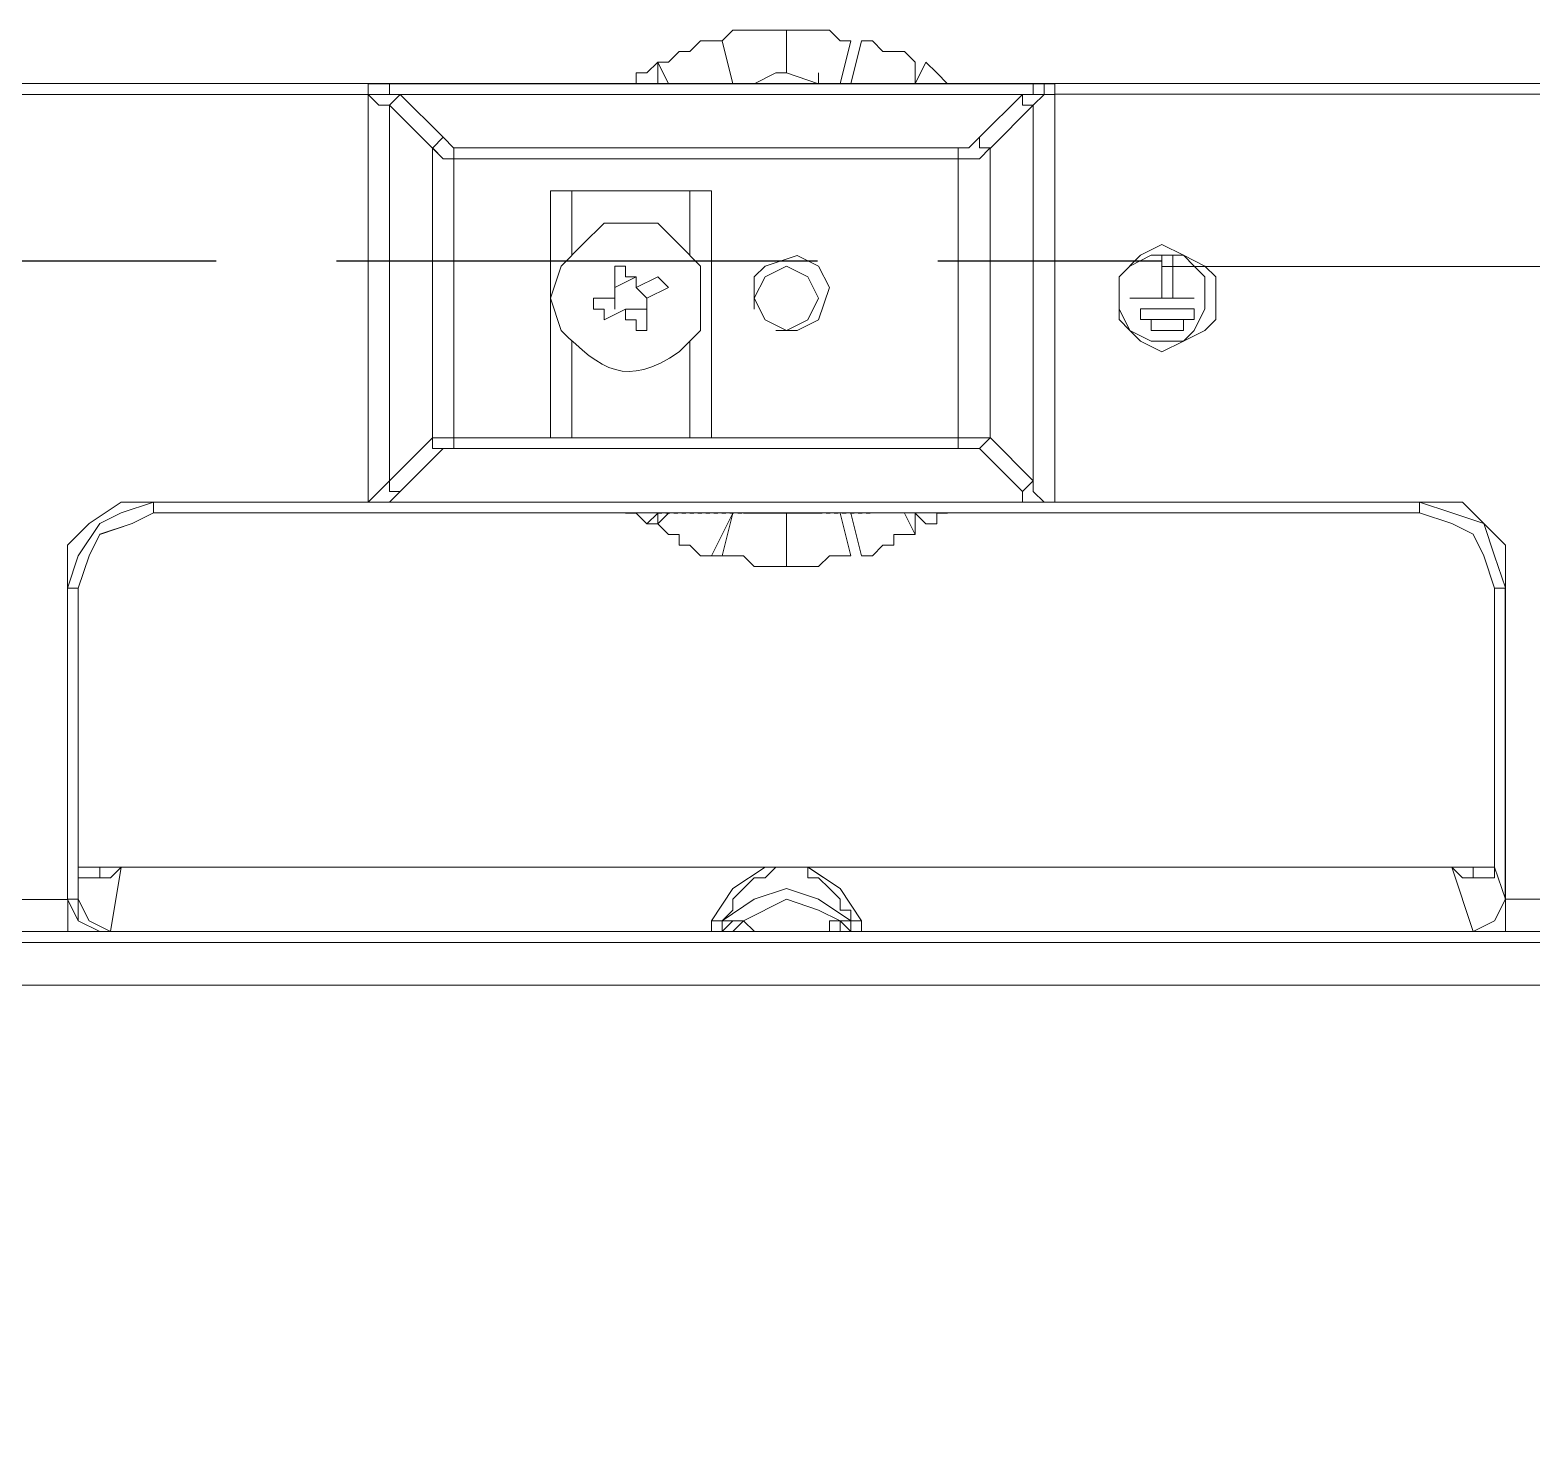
# Model space of a CAD drawing. Header units: millimetres. Extents: x 3165 to 8716, y -1118 to 2802.
# Drawn here: x 4818.77 to 4856.24, y 1684.61 to 1719.68 of the extents above; entities that cross this region are included whole.
import ezdxf

# ---------------------------------------------------------------- set-up
doc = ezdxf.new("R2010")
doc.units = ezdxf.units.MM
doc.linetypes.add('ACAD_ISO02W100', pattern=[15, 12, -3])
doc.linetypes.add('PDF_IMPORT', pattern=[1, 0.8, -0.2])
doc.layers.add('PDF_Geometry', color=7, linetype='Continuous', true_color=0x1f1916)
doc.layers.add('TERRA', color=3, linetype='ACAD_ISO02W100')

msp = doc.modelspace()

# ---------------------------------------------------------------- linework, layer by layer
at = {"layer": 'PDF_Geometry', "color": 0, "lineweight": 15}
for points in [[(4836.038, 1719.416), (4836.305, 1718.345), (4836.038, 1719.416), (4836.305, 1719.683), (4837.643, 1719.683), (4837.643, 1718.613), (4837.376, 1718.613), (4836.841, 1718.345)], [(4837.643, 1719.683), (4837.643, 1718.613), (4837.643, 1719.683)], [(4838.982, 1718.345), (4839.249, 1719.416), (4838.982, 1719.416), (4838.714, 1719.683), (4837.643, 1719.683)], [(4836.305, 1718.345), (4836.038, 1719.416), (4835.501, 1719.416), (4835.235, 1719.148), (4834.966, 1719.148), (4834.698, 1718.88), (4834.431, 1718.88)], [(4839.517, 1719.416), (4839.249, 1718.345), (4839.517, 1719.416), (4839.786, 1719.416), (4840.052, 1719.148), (4840.589, 1719.148), (4840.856, 1718.88), (4840.856, 1718.345)], [(4834.431, 1718.345), (4834.431, 1718.88), (4834.163, 1718.613), (4833.895, 1718.613), (4833.895, 1718.345), (4833.628, 1718.345)], [(4834.431, 1718.88), (4834.698, 1718.345), (4834.431, 1718.88)], [(4837.643, 1718.613), (4838.446, 1718.345), (4838.446, 1718.613), (4838.446, 1718.345), (4838.714, 1718.345)], [(4841.124, 1718.88), (4840.856, 1718.345), (4841.124, 1718.88)], [(4841.659, 1718.345), (4841.392, 1718.613), (4841.124, 1718.88)], [(4863.074, 1718.346), (4817.832, 1718.346), (4827.203, 1718.346), (4827.203, 1718.078), (4817.832, 1718.078)], [(4827.739, 1718.345), (4843.802, 1718.345)], [(4844.068, 1718.346), (4844.337, 1718.346), (4844.068, 1718.346), (4844.337, 1718.346), (4844.068, 1718.346), (4844.337, 1718.346), (4844.068, 1718.346), (4844.337, 1718.346), (4844.068, 1718.346), (4844.337, 1718.346), (4844.068, 1718.346), (4844.337, 1718.346), (4844.068, 1718.346), (4844.337, 1718.346), (4844.068, 1718.346), (4844.337, 1718.346), (4844.068, 1718.346), (4844.337, 1718.346), (4863.076, 1718.346)], [(4844.338, 1718.077), (4844.338, 1718.345), (4844.07, 1718.345), (4844.338, 1718.345), (4844.07, 1718.345), (4844.338, 1718.345)], [(4842.463, 1717.008), (4843.535, 1718.078), (4843.802, 1718.078), (4827.739, 1718.078), (4828.007, 1718.078), (4829.079, 1717.008)], [(4828.81, 1716.738), (4827.739, 1717.81), (4828.007, 1718.077)], [(4842.732, 1716.738), (4843.802, 1717.81), (4843.535, 1717.81), (4843.535, 1718.077)], [(4863.076, 1718.081), (4844.337, 1718.081)], [(4831.754, 1709.511), (4829.344, 1709.511), (4829.344, 1716.473), (4829.077, 1716.473), (4828.809, 1716.741), (4829.077, 1716.473), (4829.344, 1716.473), (4829.077, 1716.473), (4828.809, 1716.741), (4829.077, 1716.473), (4829.344, 1716.473), (4829.077, 1716.473), (4828.809, 1716.741), (4829.077, 1716.473), (4829.344, 1716.473), (4829.077, 1716.473), (4828.809, 1716.741), (4829.077, 1716.473), (4829.344, 1716.473), (4829.077, 1716.473), (4828.809, 1716.741), (4829.077, 1716.473), (4829.344, 1716.473), (4829.077, 1716.473), (4828.809, 1716.741), (4829.077, 1716.473), (4829.344, 1716.473), (4829.077, 1716.473), (4828.809, 1716.741), (4829.077, 1716.473), (4829.344, 1716.473), (4841.927, 1716.473), (4841.927, 1716.741), (4842.195, 1716.741), (4842.462, 1717.009), (4842.462, 1716.741), (4842.73, 1716.741)], [(4828.81, 1716.74), (4829.079, 1717.008), (4829.345, 1716.74)], [(4828.81, 1716.74), (4829.079, 1716.472), (4829.345, 1716.472)], [(4828.81, 1716.74), (4829.079, 1716.472), (4829.345, 1716.472)], [(4828.81, 1716.74), (4829.079, 1716.472), (4829.345, 1716.472)], [(4829.345, 1709.51), (4828.81, 1709.51), (4828.81, 1716.74)], [(4829.344, 1716.473), (4829.344, 1716.741), (4841.927, 1716.741)], [(4841.927, 1716.473), (4842.462, 1716.473), (4842.73, 1716.741)], [(4841.927, 1716.473), (4842.462, 1716.473), (4842.73, 1716.741)], [(4841.927, 1716.473), (4842.462, 1716.473), (4842.73, 1716.741)], [(4841.927, 1716.473), (4842.462, 1716.473), (4842.73, 1716.741)], [(4841.927, 1716.473), (4842.462, 1716.473), (4842.73, 1716.741)], [(4841.927, 1716.473), (4842.462, 1716.473), (4842.73, 1716.741)], [(4841.927, 1716.473), (4842.462, 1716.473), (4842.73, 1716.741)], [(4841.927, 1716.473), (4842.462, 1716.473), (4842.73, 1716.741)], [(4841.927, 1716.473), (4842.462, 1716.473), (4842.73, 1716.741)], [(4841.927, 1716.473), (4842.462, 1716.473), (4842.73, 1716.741)], [(4841.927, 1716.473), (4842.462, 1716.473), (4842.73, 1716.741)], [(4841.927, 1716.473), (4842.462, 1716.473), (4842.73, 1716.741)], [(4841.927, 1716.473), (4842.462, 1716.473), (4842.73, 1716.741)], [(4841.927, 1716.473), (4842.462, 1716.473), (4842.73, 1716.741)], [(4841.927, 1716.473), (4842.462, 1716.473), (4842.73, 1716.741)], [(4841.927, 1716.473), (4842.462, 1716.473), (4842.73, 1716.741)], [(4841.927, 1716.473), (4842.462, 1716.473), (4842.73, 1716.741), (4842.73, 1709.511)], [(4841.927, 1709.511), (4841.927, 1716.473)], [(4835.235, 1714.062), (4835.235, 1715.668), (4835.77, 1715.668), (4835.77, 1709.51), (4835.235, 1709.51), (4832.289, 1709.51), (4831.754, 1709.51), (4831.754, 1715.668), (4832.289, 1715.668), (4835.235, 1715.668)], [(4832.289, 1715.668), (4832.289, 1714.062)], [(4834.966, 1711.652), (4835.501, 1712.187), (4835.501, 1712.991), (4835.501, 1713.794), (4834.966, 1714.33), (4834.431, 1714.865), (4833.092, 1714.865), (4832.557, 1714.33), (4832.022, 1713.794), (4831.754, 1712.991), (4832.022, 1712.187)], [(4837.376, 1712.187), (4837.911, 1712.187), (4838.446, 1712.456), (4838.714, 1713.259), (4838.446, 1713.794), (4837.911, 1714.062), (4837.108, 1713.794), (4836.841, 1713.527), (4836.841, 1712.724)], [(4833.36, 1713.259), (4833.895, 1713.527)], [(4833.36, 1712.724), (4833.36, 1712.991)], [(4833.895, 1713.259), (4834.163, 1712.991)], [(4834.163, 1712.724), (4833.628, 1712.724)], [(4832.289, 1711.919), (4832.289, 1709.51)], [(4835.235, 1711.919), (4835.235, 1709.51)], [(4829.345, 1709.243), (4829.079, 1709.243), (4828.81, 1709.243), (4828.81, 1709.51), (4827.739, 1708.44), (4827.739, 1708.171), (4828.007, 1708.171)], [(4829.079, 1709.243), (4828.007, 1708.171), (4827.739, 1707.903), (4843.802, 1707.903), (4843.535, 1707.903), (4843.535, 1708.171), (4842.463, 1709.243)], [(4829.345, 1709.51), (4828.81, 1709.51)], [(4829.345, 1709.51), (4828.81, 1709.51)], [(4829.345, 1709.51), (4828.81, 1709.51)], [(4829.345, 1709.51), (4828.81, 1709.51)], [(4829.345, 1709.51), (4828.81, 1709.51)], [(4829.345, 1709.51), (4828.81, 1709.51)], [(4829.345, 1709.51), (4828.81, 1709.51)], [(4829.345, 1709.51), (4828.81, 1709.51)], [(4829.345, 1709.51), (4828.81, 1709.51)], [(4829.345, 1709.51), (4828.81, 1709.51)], [(4829.345, 1709.51), (4828.81, 1709.51)], [(4829.345, 1709.51), (4828.81, 1709.51)], [(4829.345, 1709.51), (4828.81, 1709.51)], [(4829.345, 1709.51), (4828.81, 1709.51)], [(4829.345, 1709.51), (4828.81, 1709.51)], [(4829.345, 1709.51), (4828.81, 1709.51)], [(4829.345, 1709.51), (4828.81, 1709.51)], [(4829.345, 1709.51), (4828.81, 1709.51)], [(4829.345, 1709.51), (4828.81, 1709.51)], [(4829.345, 1709.51), (4828.81, 1709.51)], [(4841.927, 1709.244), (4829.344, 1709.244), (4829.344, 1709.511)], [(4835.77, 1709.511), (4841.927, 1709.511)], [(4842.732, 1709.51), (4843.802, 1708.44), (4843.535, 1708.171)], [(4821.848, 1707.905), (4821.045, 1707.905), (4820.242, 1707.37), (4819.707, 1706.833), (4819.707, 1705.763)], [(4821.848, 1707.905), (4821.045, 1707.905), (4820.242, 1707.37), (4819.707, 1706.833), (4819.707, 1705.763)], [(4821.848, 1707.905), (4821.045, 1707.905), (4820.242, 1707.37), (4819.707, 1706.833), (4819.707, 1705.763)], [(4821.848, 1707.905), (4821.045, 1707.905), (4820.242, 1707.37), (4819.707, 1706.833), (4819.707, 1705.763)], [(4821.848, 1707.905), (4821.045, 1707.905), (4820.242, 1707.37), (4819.707, 1706.833), (4819.707, 1705.763)], [(4821.848, 1707.905), (4821.045, 1707.905), (4820.242, 1707.37), (4819.707, 1706.833), (4819.707, 1705.763)], [(4821.848, 1707.905), (4821.045, 1707.905), (4820.242, 1707.37), (4819.707, 1706.833), (4819.707, 1705.763)], [(4821.848, 1707.905), (4821.045, 1707.905), (4820.242, 1707.37), (4819.707, 1706.833), (4819.707, 1705.763)], [(4821.848, 1707.905), (4821.045, 1707.905), (4820.242, 1707.37), (4819.707, 1706.833), (4819.707, 1705.763)], [(4821.848, 1707.905), (4821.045, 1707.905), (4820.242, 1707.37), (4819.707, 1706.833), (4819.707, 1705.763)], [(4821.848, 1707.905), (4821.045, 1707.905), (4820.242, 1707.37), (4819.707, 1706.833), (4819.707, 1705.763)], [(4821.848, 1707.905), (4821.045, 1707.905), (4820.242, 1707.37), (4819.707, 1706.833), (4819.707, 1705.763)], [(4821.848, 1707.905), (4821.045, 1707.905), (4820.242, 1707.37), (4819.707, 1706.833), (4819.707, 1705.763)], [(4821.848, 1707.905), (4821.045, 1707.905), (4820.242, 1707.37), (4819.707, 1706.833), (4819.707, 1705.763)], [(4821.848, 1707.905), (4821.045, 1707.905), (4820.242, 1707.37), (4819.707, 1706.833), (4819.707, 1705.763)], [(4821.848, 1707.905), (4821.045, 1707.905), (4820.242, 1707.37), (4819.707, 1706.833), (4819.707, 1705.763)], [(4821.848, 1707.905), (4821.045, 1707.905), (4820.242, 1707.37), (4819.707, 1706.833), (4819.707, 1705.763)], [(4821.848, 1707.905), (4821.045, 1707.636), (4820.51, 1707.37), (4819.974, 1706.566), (4819.707, 1705.763)], [(4821.848, 1707.905), (4821.045, 1707.636), (4820.51, 1707.37), (4819.974, 1706.566), (4819.707, 1705.763)], [(4821.848, 1707.905), (4821.045, 1707.636), (4820.51, 1707.37), (4819.974, 1706.566), (4819.707, 1705.763)], [(4821.848, 1707.905), (4821.045, 1707.636), (4820.51, 1707.37), (4819.974, 1706.566), (4819.707, 1705.763)], [(4821.848, 1707.905), (4821.045, 1707.636), (4820.51, 1707.37), (4819.974, 1706.566), (4819.707, 1705.763)], [(4821.848, 1707.905), (4821.045, 1707.636), (4820.51, 1707.37), (4819.974, 1706.566), (4819.707, 1705.763)], [(4821.848, 1707.905), (4821.045, 1707.636), (4820.51, 1707.37), (4819.974, 1706.566), (4819.707, 1705.763)], [(4821.848, 1707.905), (4821.045, 1707.636), (4820.51, 1707.37), (4819.974, 1706.566), (4819.707, 1705.763)], [(4821.848, 1707.905), (4821.045, 1707.636), (4820.51, 1707.37), (4819.974, 1706.566), (4819.707, 1705.763)], [(4821.848, 1707.905), (4821.045, 1707.636), (4820.51, 1707.37), (4819.974, 1706.566), (4819.707, 1705.763)], [(4821.848, 1707.905), (4821.045, 1707.636), (4820.51, 1707.37), (4819.974, 1706.566), (4819.707, 1705.763)], [(4821.848, 1707.905), (4821.045, 1707.636), (4820.51, 1707.37), (4819.974, 1706.566), (4819.707, 1705.763)], [(4821.848, 1707.905), (4821.045, 1707.636), (4820.51, 1707.37), (4819.974, 1706.566), (4819.707, 1705.763)], [(4821.848, 1707.905), (4821.045, 1707.636), (4820.51, 1707.37), (4819.974, 1706.566), (4819.707, 1705.763)], [(4821.848, 1707.905), (4821.045, 1707.636), (4820.51, 1707.37), (4819.974, 1706.566), (4819.707, 1705.763)], [(4821.848, 1707.905), (4821.045, 1707.636), (4820.51, 1707.37), (4819.974, 1706.566), (4819.707, 1705.763)], [(4821.848, 1707.905), (4821.045, 1707.636), (4820.51, 1707.37), (4819.974, 1706.566), (4819.707, 1705.763)], [(4821.848, 1707.905), (4821.045, 1707.636), (4820.51, 1707.37), (4819.974, 1706.566), (4819.707, 1705.763)], [(4821.848, 1707.905), (4821.045, 1707.636), (4820.51, 1707.37), (4819.974, 1706.566), (4819.707, 1705.763)], [(4821.848, 1707.905), (4821.045, 1707.636), (4820.51, 1707.37), (4819.974, 1706.566), (4819.707, 1705.763)], [(4821.848, 1707.905), (4821.045, 1707.636), (4820.51, 1707.37), (4819.974, 1706.566), (4819.707, 1705.763)], [(4821.848, 1707.906), (4821.848, 1707.638)], [(4821.848, 1707.905), (4827.203, 1707.905)], [(4827.203, 1707.905), (4821.848, 1707.905)], [(4843.802, 1707.903), (4827.739, 1707.903)], [(4844.068, 1707.905), (4844.337, 1707.905)], [(4844.068, 1707.905), (4844.337, 1707.905)], [(4844.068, 1707.905), (4844.337, 1707.905)], [(4844.068, 1707.905), (4844.337, 1707.905)], [(4844.068, 1707.905), (4844.337, 1707.905)], [(4844.068, 1707.905), (4844.337, 1707.905)], [(4844.068, 1707.905), (4844.337, 1707.905)], [(4844.068, 1707.905), (4844.337, 1707.905)], [(4844.068, 1707.905), (4844.337, 1707.905)], [(4844.068, 1707.905), (4844.337, 1707.905)], [(4844.068, 1707.905), (4844.337, 1707.905)], [(4844.068, 1707.905), (4844.337, 1707.905)], [(4844.068, 1707.905), (4844.337, 1707.905)], [(4844.068, 1707.905), (4844.337, 1707.905)], [(4844.068, 1707.905), (4844.337, 1707.905)], [(4844.068, 1707.905), (4844.337, 1707.905)], [(4844.068, 1707.905), (4844.337, 1707.905)], [(4844.07, 1707.903), (4844.338, 1707.903)], [(4844.07, 1707.903), (4844.338, 1707.903)], [(4844.07, 1707.903), (4844.338, 1707.903)], [(4844.07, 1707.903), (4844.338, 1707.903)], [(4844.07, 1707.903), (4844.338, 1707.903)], [(4844.07, 1707.903), (4844.338, 1707.903)], [(4844.07, 1707.903), (4844.338, 1707.903)], [(4844.07, 1707.903), (4844.338, 1707.903)], [(4844.07, 1707.903), (4844.338, 1707.903)], [(4844.07, 1707.903), (4844.338, 1707.903)], [(4844.07, 1707.903), (4844.338, 1707.903)], [(4844.07, 1707.903), (4844.338, 1707.903)], [(4844.07, 1707.903), (4844.338, 1707.903)], [(4844.07, 1707.903), (4844.338, 1707.903)], [(4844.07, 1707.903), (4844.338, 1707.903)], [(4844.07, 1707.903), (4844.338, 1707.903)], [(4844.07, 1707.903), (4844.338, 1707.903)], [(4844.07, 1707.903), (4844.338, 1707.903)], [(4853.437, 1707.905), (4844.335, 1707.905)], [(4844.337, 1707.907), (4853.439, 1707.907)], [(4853.437, 1707.638), (4853.437, 1707.906)], [(4855.58, 1705.766), (4855.58, 1706.836), (4855.045, 1707.372), (4854.51, 1707.907), (4853.439, 1707.907)], [(4855.58, 1705.766), (4855.58, 1706.836), (4855.045, 1707.372), (4854.51, 1707.907), (4853.439, 1707.907)], [(4855.58, 1705.766), (4855.58, 1706.836), (4855.045, 1707.372), (4854.51, 1707.907), (4853.439, 1707.907)], [(4855.58, 1705.766), (4855.58, 1706.836), (4855.045, 1707.372), (4854.51, 1707.907), (4853.439, 1707.907)], [(4855.58, 1705.766), (4855.58, 1706.836), (4855.045, 1707.372), (4854.51, 1707.907), (4853.439, 1707.907)], [(4855.58, 1705.766), (4855.58, 1706.836), (4855.045, 1707.372), (4854.51, 1707.907), (4853.439, 1707.907)], [(4855.58, 1705.766), (4855.58, 1706.836), (4855.045, 1707.372), (4854.51, 1707.907), (4853.439, 1707.907)], [(4855.58, 1705.766), (4855.58, 1706.836), (4855.045, 1707.372), (4854.51, 1707.907), (4853.439, 1707.907)], [(4855.58, 1705.766), (4855.58, 1706.836), (4855.045, 1707.372), (4854.51, 1707.907), (4853.439, 1707.907)], [(4855.58, 1705.766), (4855.58, 1706.836), (4855.045, 1707.372), (4854.51, 1707.907), (4853.439, 1707.907)], [(4855.58, 1705.766), (4855.58, 1706.836), (4855.045, 1707.372), (4854.51, 1707.907), (4853.439, 1707.907)], [(4855.58, 1705.766), (4855.58, 1706.836), (4855.045, 1707.372), (4854.51, 1707.907), (4853.439, 1707.907)], [(4855.58, 1705.766), (4855.58, 1706.836), (4855.045, 1707.372), (4854.51, 1707.907), (4853.439, 1707.907)], [(4855.58, 1705.766), (4855.58, 1706.836), (4855.045, 1707.372), (4854.51, 1707.907), (4853.439, 1707.907)], [(4855.58, 1705.766), (4855.58, 1706.836), (4855.045, 1707.372), (4854.51, 1707.907), (4853.439, 1707.907)], [(4855.58, 1705.766), (4855.58, 1706.836), (4855.045, 1707.372), (4854.51, 1707.907), (4853.439, 1707.907)], [(4855.58, 1705.766), (4855.58, 1706.836), (4855.045, 1707.372), (4854.51, 1707.907), (4853.439, 1707.907)], [(4855.58, 1705.766), (4855.312, 1706.569), (4855.045, 1707.372), (4854.242, 1707.639), (4853.439, 1707.907)], [(4855.58, 1705.766), (4855.312, 1706.569), (4855.045, 1707.372), (4854.242, 1707.639), (4853.439, 1707.907)], [(4855.58, 1705.766), (4855.312, 1706.569), (4855.045, 1707.372), (4854.242, 1707.639), (4853.439, 1707.907)], [(4855.58, 1705.766), (4855.312, 1706.569), (4855.045, 1707.372), (4854.242, 1707.639), (4853.439, 1707.907)], [(4855.58, 1705.766), (4855.312, 1706.569), (4855.045, 1707.372), (4854.242, 1707.639), (4853.439, 1707.907)], [(4855.58, 1705.766), (4855.312, 1706.569), (4855.045, 1707.372), (4854.242, 1707.639), (4853.439, 1707.907)], [(4855.58, 1705.766), (4855.312, 1706.569), (4855.045, 1707.372), (4854.242, 1707.639), (4853.439, 1707.907)], [(4855.58, 1705.766), (4855.312, 1706.569), (4855.045, 1707.372), (4854.242, 1707.639), (4853.439, 1707.907)], [(4855.58, 1705.766), (4855.312, 1706.569), (4855.045, 1707.372), (4854.242, 1707.639), (4853.439, 1707.907)], [(4855.58, 1705.766), (4855.312, 1706.569), (4855.045, 1707.372), (4854.242, 1707.639), (4853.439, 1707.907)], [(4855.58, 1705.766), (4855.312, 1706.569), (4855.045, 1707.372), (4854.242, 1707.639), (4853.439, 1707.907)], [(4855.58, 1705.766), (4855.312, 1706.569), (4855.045, 1707.372), (4854.242, 1707.639), (4853.439, 1707.907)], [(4855.58, 1705.766), (4855.312, 1706.569), (4855.045, 1707.372), (4854.242, 1707.639), (4853.439, 1707.907)], [(4855.58, 1705.766), (4855.312, 1706.569), (4855.045, 1707.372), (4854.242, 1707.639), (4853.439, 1707.907)], [(4855.58, 1705.766), (4855.312, 1706.569), (4855.045, 1707.372), (4854.242, 1707.639), (4853.439, 1707.907)], [(4855.58, 1705.766), (4855.312, 1706.569), (4855.045, 1707.372), (4854.242, 1707.639), (4853.439, 1707.907)], [(4855.58, 1705.766), (4855.312, 1706.569), (4855.045, 1707.372), (4854.242, 1707.639), (4853.439, 1707.907)], [(4855.58, 1705.766), (4855.312, 1706.569), (4855.045, 1707.372), (4854.242, 1707.639), (4853.439, 1707.907)], [(4855.58, 1705.766), (4855.312, 1706.569), (4855.045, 1707.372), (4854.242, 1707.639), (4853.439, 1707.907)], [(4855.58, 1705.766), (4855.312, 1706.569), (4855.045, 1707.372), (4854.242, 1707.639), (4853.439, 1707.907)], [(4855.58, 1705.766), (4855.312, 1706.569), (4855.045, 1707.372), (4854.242, 1707.639), (4853.439, 1707.907)], [(4821.85, 1707.636), (4821.315, 1707.37), (4820.512, 1707.101), (4820.243, 1706.566), (4819.975, 1705.763), (4819.708, 1705.763)], [(4821.85, 1707.638), (4821.315, 1707.371), (4820.512, 1707.103), (4820.243, 1706.568), (4819.975, 1705.764)], [(4821.85, 1707.638), (4821.315, 1707.371), (4820.512, 1707.103), (4820.243, 1706.568), (4819.975, 1705.764)], [(4821.85, 1707.638), (4821.315, 1707.371), (4820.512, 1707.103), (4820.243, 1706.568), (4819.975, 1705.764)], [(4821.85, 1707.638), (4821.315, 1707.371), (4820.512, 1707.103), (4820.243, 1706.568), (4819.975, 1705.764)], [(4821.85, 1707.638), (4821.315, 1707.371), (4820.512, 1707.103), (4820.243, 1706.568), (4819.975, 1705.764)], [(4821.85, 1707.638), (4821.315, 1707.371), (4820.512, 1707.103), (4820.243, 1706.568), (4819.975, 1705.764)], [(4821.85, 1707.638), (4821.315, 1707.371), (4820.512, 1707.103), (4820.243, 1706.568), (4819.975, 1705.764)], [(4821.85, 1707.638), (4821.315, 1707.371), (4820.512, 1707.103), (4820.243, 1706.568), (4819.975, 1705.764)], [(4821.85, 1707.638), (4821.315, 1707.371), (4820.512, 1707.103), (4820.243, 1706.568), (4819.975, 1705.764)], [(4821.85, 1707.638), (4821.315, 1707.371), (4820.512, 1707.103), (4820.243, 1706.568), (4819.975, 1705.764)], [(4821.85, 1707.638), (4821.315, 1707.371), (4820.512, 1707.103), (4820.243, 1706.568), (4819.975, 1705.764)], [(4821.85, 1707.636), (4821.315, 1707.37), (4820.512, 1707.101), (4820.243, 1706.566), (4819.975, 1705.763)], [(4821.848, 1707.636), (4853.437, 1707.636)], [(4834.163, 1707.368), (4834.431, 1707.368), (4834.431, 1707.635), (4834.163, 1707.368), (4833.895, 1707.635), (4833.628, 1707.635)], [(4835.77, 1706.565), (4836.038, 1706.565), (4836.305, 1707.635), (4835.77, 1706.565), (4835.501, 1706.565), (4835.235, 1706.832), (4834.966, 1706.832), (4834.966, 1707.1), (4834.698, 1707.1), (4834.431, 1707.368), (4834.698, 1707.635)], [(4836.305, 1707.635), (4836.038, 1706.565), (4836.573, 1706.565), (4836.841, 1706.297), (4837.643, 1706.297)], [(4837.643, 1707.635), (4837.108, 1707.635), (4836.841, 1707.635), (4836.573, 1707.635)], [(4839.249, 1706.565), (4838.982, 1707.635), (4839.249, 1706.565), (4838.714, 1706.565), (4838.446, 1706.297), (4837.643, 1706.297), (4837.643, 1707.635), (4838.446, 1707.635)], [(4837.643, 1706.297), (4837.643, 1707.635), (4837.643, 1706.297)], [(4839.249, 1707.635), (4839.517, 1706.565), (4839.786, 1706.565), (4840.052, 1706.832), (4840.321, 1706.832), (4840.321, 1707.1), (4840.856, 1707.1)], [(4840.589, 1707.635), (4840.856, 1707.1), (4840.856, 1707.368), (4840.856, 1707.635), (4841.124, 1707.368), (4841.392, 1707.368), (4841.392, 1707.635), (4841.659, 1707.635)], [(4855.312, 1705.764), (4855.045, 1706.568), (4854.777, 1707.103), (4854.242, 1707.371), (4853.439, 1707.638)], [(4855.312, 1705.764), (4855.045, 1706.568), (4854.777, 1707.103), (4854.242, 1707.371), (4853.439, 1707.638)], [(4855.312, 1705.764), (4855.045, 1706.568), (4854.777, 1707.103), (4854.242, 1707.371), (4853.439, 1707.638)], [(4855.312, 1705.764), (4855.045, 1706.568), (4854.777, 1707.103), (4854.242, 1707.371), (4853.439, 1707.638)], [(4855.312, 1705.764), (4855.045, 1706.568), (4854.777, 1707.103), (4854.242, 1707.371), (4853.439, 1707.638)], [(4855.312, 1705.764), (4855.045, 1706.568), (4854.777, 1707.103), (4854.242, 1707.371), (4853.439, 1707.638)], [(4855.312, 1705.764), (4855.045, 1706.568), (4854.777, 1707.103), (4854.242, 1707.371), (4853.439, 1707.638)], [(4855.312, 1705.764), (4855.045, 1706.568), (4854.777, 1707.103), (4854.242, 1707.371), (4853.439, 1707.638)], [(4855.312, 1705.764), (4855.045, 1706.568), (4854.777, 1707.103), (4854.242, 1707.371), (4853.439, 1707.638)], [(4855.312, 1705.764), (4855.045, 1706.568), (4854.777, 1707.103), (4854.242, 1707.371), (4853.439, 1707.638)], [(4855.312, 1705.764), (4855.045, 1706.568), (4854.777, 1707.103), (4854.242, 1707.371), (4853.439, 1707.638)], [(4855.312, 1705.764), (4855.045, 1706.568), (4854.777, 1707.103), (4854.242, 1707.371), (4853.439, 1707.638)], [(4855.312, 1705.764), (4855.045, 1706.568), (4854.777, 1707.103), (4854.242, 1707.371), (4853.439, 1707.638)], [(4855.312, 1705.764), (4855.045, 1706.568), (4854.777, 1707.103), (4854.242, 1707.371), (4853.439, 1707.638)], [(4855.312, 1705.764), (4855.045, 1706.568), (4854.777, 1707.103), (4854.242, 1707.371), (4853.439, 1707.638)], [(4855.312, 1705.764), (4855.045, 1706.568), (4854.777, 1707.103), (4854.242, 1707.371), (4853.439, 1707.638)], [(4855.312, 1705.764), (4855.045, 1706.568), (4854.777, 1707.103), (4854.242, 1707.371), (4853.439, 1707.638)], [(4819.707, 1705.763), (4819.707, 1697.998), (4819.707, 1705.763)], [(4819.975, 1705.764), (4819.975, 1699.338), (4819.975, 1698.803)], [(4855.312, 1698.801), (4855.312, 1698.533), (4854.777, 1698.533), (4854.51, 1698.533), (4854.242, 1698.801), (4854.51, 1698.533), (4854.777, 1698.533), (4854.51, 1698.533), (4854.242, 1698.801), (4854.51, 1698.533), (4854.777, 1698.533), (4854.51, 1698.533), (4854.242, 1698.801), (4854.51, 1698.533), (4854.777, 1698.533), (4854.51, 1698.533), (4854.242, 1698.801), (4854.51, 1698.533), (4854.777, 1698.533), (4854.51, 1698.533), (4854.242, 1698.801), (4854.51, 1698.533), (4854.777, 1698.533), (4854.51, 1698.533), (4854.242, 1698.801), (4854.51, 1698.533), (4854.777, 1698.533), (4854.51, 1698.533), (4854.242, 1698.801), (4854.51, 1698.533), (4854.777, 1698.533), (4854.51, 1698.533), (4854.242, 1698.801), (4854.51, 1698.533), (4854.777, 1698.533), (4854.51, 1698.533), (4854.242, 1698.801), (4854.51, 1698.533), (4854.777, 1698.533), (4854.51, 1698.533), (4854.242, 1698.801), (4854.51, 1698.533), (4854.777, 1698.533), (4854.51, 1698.533), (4854.242, 1698.801), (4854.777, 1697.195), (4855.312, 1697.462), (4855.58, 1697.998), (4855.58, 1705.763)], [(4855.312, 1705.764), (4855.312, 1699.338), (4855.312, 1698.803), (4855.312, 1699.338), (4855.312, 1698.803), (4855.312, 1699.338), (4855.312, 1698.803), (4855.312, 1699.338), (4855.312, 1698.803), (4855.312, 1699.338), (4855.312, 1698.803), (4855.312, 1699.338), (4855.312, 1698.803), (4855.312, 1699.338), (4855.312, 1698.803), (4855.312, 1699.338), (4855.312, 1698.803), (4855.312, 1699.338), (4855.312, 1698.803), (4855.312, 1699.338), (4855.312, 1698.803), (4855.312, 1699.338), (4855.312, 1698.803), (4855.045, 1698.803), (4855.312, 1698.803), (4855.58, 1697.999)], [(4855.58, 1705.764), (4855.312, 1705.764)], [(4855.579, 1697.999), (4855.579, 1705.764)], [(4819.975, 1699.338), (4819.975, 1698.803)], [(4819.975, 1699.338), (4819.975, 1698.803)], [(4819.975, 1699.338), (4819.975, 1698.803)], [(4819.975, 1699.338), (4819.975, 1698.803)], [(4819.975, 1699.338), (4819.975, 1698.803)], [(4819.975, 1699.338), (4819.975, 1698.803)], [(4819.975, 1699.338), (4819.975, 1698.803)], [(4819.975, 1699.338), (4819.975, 1698.803)], [(4819.975, 1699.338), (4819.975, 1698.803)], [(4819.975, 1699.338), (4819.975, 1698.803)], [(4819.975, 1699.338), (4819.975, 1698.803)], [(4819.975, 1699.338), (4819.975, 1698.803)], [(4819.975, 1699.338), (4819.975, 1698.803)], [(4819.975, 1699.338), (4819.975, 1698.803)], [(4819.975, 1699.338), (4819.975, 1698.803)], [(4819.975, 1699.338), (4819.975, 1698.803)], [(4819.975, 1699.338), (4819.975, 1698.803)], [(4819.975, 1699.338), (4819.975, 1698.803)], [(4819.975, 1699.338), (4819.975, 1698.803)], [(4819.975, 1699.338), (4819.975, 1698.803)], [(4820.243, 1698.803), (4819.975, 1698.803)], [(4820.243, 1698.803), (4819.975, 1698.803)], [(4819.975, 1697.999), (4819.975, 1698.803)], [(4819.975, 1697.998), (4820.243, 1697.462), (4820.778, 1697.195), (4821.047, 1698.801), (4820.778, 1698.533), (4820.512, 1698.533), (4820.778, 1698.533), (4821.047, 1698.801), (4820.778, 1698.533), (4820.512, 1698.533), (4820.778, 1698.533), (4821.047, 1698.801), (4820.778, 1698.533), (4820.512, 1698.533), (4820.778, 1698.533), (4821.047, 1698.801), (4820.778, 1698.533), (4820.512, 1698.533), (4820.778, 1698.533), (4821.047, 1698.801), (4820.778, 1698.533), (4820.512, 1698.533), (4820.778, 1698.533), (4821.047, 1698.801), (4820.778, 1698.533), (4820.512, 1698.533), (4820.778, 1698.533), (4821.047, 1698.801), (4820.778, 1698.533), (4820.512, 1698.533), (4820.778, 1698.533), (4821.047, 1698.801), (4820.778, 1698.533), (4820.512, 1698.533), (4820.778, 1698.533), (4821.047, 1698.801), (4820.778, 1698.533), (4820.512, 1698.533), (4820.778, 1698.533), (4821.047, 1698.801), (4820.778, 1698.533), (4820.512, 1698.533), (4820.778, 1698.533), (4821.047, 1698.801), (4837.109, 1698.801)], [(4821.047, 1698.801), (4820.778, 1698.533), (4820.512, 1698.533), (4819.975, 1698.533), (4819.975, 1698.801)], [(4821.047, 1698.803), (4820.243, 1698.803)], [(4821.047, 1698.803), (4820.243, 1698.803)], [(4821.047, 1698.803), (4820.243, 1698.803)], [(4821.047, 1698.803), (4820.243, 1698.803)], [(4821.047, 1698.803), (4820.243, 1698.803)], [(4821.047, 1698.803), (4820.243, 1698.803)], [(4821.047, 1698.803), (4820.243, 1698.803)], [(4821.047, 1698.803), (4820.243, 1698.803)], [(4821.047, 1698.803), (4820.243, 1698.803)], [(4821.047, 1698.803), (4820.243, 1698.803)], [(4821.047, 1698.803), (4820.243, 1698.803)], [(4821.047, 1698.803), (4820.243, 1698.803)], [(4821.047, 1698.803), (4820.243, 1698.803)], [(4821.047, 1698.803), (4820.243, 1698.803)], [(4821.047, 1698.803), (4820.243, 1698.803)], [(4821.047, 1698.803), (4820.243, 1698.803)], [(4821.047, 1698.803), (4820.243, 1698.803)], [(4820.512, 1698.533), (4820.512, 1698.801), (4820.243, 1698.801), (4855.045, 1698.801), (4854.777, 1698.801), (4854.777, 1698.533)], [(4837.108, 1698.801), (4821.045, 1698.801)], [(4837.109, 1698.803), (4838.181, 1698.803)], [(4854.242, 1698.801), (4838.179, 1698.801)], [(4839.519, 1697.462), (4838.984, 1698.265), (4838.181, 1698.801)], [(4839.519, 1697.462), (4838.984, 1698.265), (4838.181, 1698.801)], [(4839.519, 1697.462), (4838.984, 1698.265), (4838.181, 1698.801)], [(4839.519, 1697.462), (4838.984, 1698.265), (4838.181, 1698.801)], [(4839.519, 1697.462), (4838.984, 1698.265), (4838.181, 1698.801)], [(4839.519, 1697.462), (4838.984, 1698.265), (4838.181, 1698.801)], [(4839.519, 1697.462), (4838.984, 1698.265), (4838.181, 1698.801)], [(4839.519, 1697.462), (4838.984, 1698.265), (4838.181, 1698.801)], [(4839.519, 1697.462), (4838.984, 1698.265), (4838.181, 1698.801)], [(4839.519, 1697.462), (4838.984, 1698.265), (4838.181, 1698.801)], [(4839.519, 1697.462), (4838.984, 1698.265), (4838.181, 1698.801)], [(4839.519, 1697.462), (4838.984, 1698.265), (4838.181, 1698.801)], [(4839.519, 1697.462), (4838.984, 1698.265), (4838.181, 1698.801)], [(4839.519, 1697.462), (4838.984, 1698.265), (4838.181, 1698.801)], [(4838.181, 1698.801), (4854.243, 1698.801)], [(4855.045, 1698.803), (4854.242, 1698.803)], [(4855.045, 1698.803), (4854.242, 1698.803)], [(4855.045, 1698.803), (4854.242, 1698.803)], [(4855.045, 1698.803), (4854.242, 1698.803)], [(4855.045, 1698.803), (4854.242, 1698.803)], [(4855.045, 1698.803), (4854.242, 1698.803)], [(4855.045, 1698.803), (4854.242, 1698.803)], [(4855.045, 1698.803), (4854.242, 1698.803)], [(4855.045, 1698.803), (4854.242, 1698.803)], [(4855.045, 1698.803), (4854.242, 1698.803)], [(4855.045, 1698.803), (4854.242, 1698.803)], [(4855.045, 1698.803), (4854.242, 1698.803)], [(4855.045, 1698.803), (4854.242, 1698.803)], [(4855.045, 1698.803), (4854.242, 1698.803)], [(4855.045, 1698.803), (4854.242, 1698.803)], [(4855.045, 1698.803), (4854.242, 1698.803)], [(4855.045, 1698.803), (4854.242, 1698.803)], [(4797.223, 1697.192), (4797.223, 1697.995), (4819.711, 1697.995), (4819.711, 1697.192)], [(4819.708, 1698.001), (4819.975, 1698.001), (4819.975, 1697.464), (4820.512, 1697.197)], [(4819.708, 1697.998), (4819.975, 1697.462), (4820.512, 1697.195), (4820.778, 1697.195), (4820.512, 1697.195), (4820.778, 1697.195), (4820.512, 1697.195), (4820.778, 1697.195), (4820.512, 1697.195), (4820.778, 1697.195), (4820.512, 1697.195), (4820.778, 1697.195), (4820.512, 1697.195), (4820.778, 1697.195), (4820.512, 1697.195), (4820.778, 1697.195), (4820.512, 1697.195), (4820.778, 1697.195), (4820.512, 1697.195), (4820.778, 1697.195), (4820.512, 1697.195), (4820.778, 1697.195), (4820.512, 1697.195), (4820.778, 1697.195), (4835.771, 1697.195), (4836.039, 1697.195)], [(4838.982, 1697.462), (4839.249, 1697.462), (4838.446, 1697.998), (4837.643, 1698.265), (4836.841, 1697.998), (4836.038, 1697.462), (4836.305, 1697.462)], [(4838.982, 1697.463), (4838.446, 1697.731), (4837.643, 1697.999), (4836.573, 1697.463)], [(4839.251, 1697.462), (4839.251, 1697.195), (4839.519, 1697.195), (4854.778, 1697.195), (4855.313, 1697.462), (4855.581, 1697.998)], [(4854.777, 1697.197), (4855.312, 1697.464), (4855.58, 1698.001)], [(4855.58, 1697.195), (4855.58, 1697.998), (4878.068, 1697.998), (4878.068, 1697.195)], [(4836.575, 1697.195), (4836.307, 1697.195), (4836.04, 1697.195), (4820.513, 1697.195), (4819.71, 1697.195), (4820.513, 1697.195), (4819.71, 1697.195), (4820.513, 1697.195), (4819.71, 1697.195), (4820.513, 1697.195), (4819.71, 1697.195), (4820.513, 1697.195), (4819.71, 1697.195), (4820.513, 1697.195), (4819.71, 1697.195), (4820.513, 1697.195), (4819.71, 1697.195), (4820.513, 1697.195), (4819.71, 1697.195), (4820.513, 1697.195), (4819.71, 1697.195), (4820.513, 1697.195), (4819.71, 1697.195), (4820.513, 1697.195), (4819.71, 1697.195), (4797.221, 1697.195)], [(4835.771, 1697.462), (4835.771, 1697.195), (4836.039, 1697.195), (4836.039, 1697.462)], [(4836.038, 1697.197), (4836.305, 1697.464), (4836.573, 1697.464)], [(4836.307, 1697.194), (4836.575, 1697.46), (4836.844, 1697.194)], [(4838.182, 1697.194), (4838.717, 1697.194), (4838.717, 1697.46), (4838.985, 1697.46), (4838.985, 1697.194)], [(4838.985, 1697.195), (4838.717, 1697.195)], [(4838.982, 1697.464), (4839.249, 1697.197), (4839.517, 1697.197)], [(4878.068, 1697.195), (4855.58, 1697.195), (4854.777, 1697.195), (4855.58, 1697.195), (4854.777, 1697.195), (4855.58, 1697.195), (4854.777, 1697.195), (4855.58, 1697.195), (4854.777, 1697.195), (4855.58, 1697.195), (4854.777, 1697.195), (4855.58, 1697.195), (4854.777, 1697.195), (4855.58, 1697.195), (4854.777, 1697.195), (4855.58, 1697.195), (4854.777, 1697.195), (4855.58, 1697.195), (4854.777, 1697.195), (4855.58, 1697.195), (4854.777, 1697.195), (4855.58, 1697.195), (4854.777, 1697.195), (4839.517, 1697.195), (4838.982, 1697.195)], [(4839.519, 1697.462), (4839.519, 1697.195)], [(4786.777, 1696.924), (4888.505, 1696.924), (4888.505, 1695.853)], [(4888.508, 1695.855), (4786.781, 1695.855), (4786.245, 1695.855), (4785.71, 1695.32), (4785.71, 1695.052), (4785.442, 1695.052), (4785.442, 1694.517), (4785.442, 1684.879), (4785.442, 1684.611)]]:
    msp.add_lwpolyline(points, dxfattribs=at)
for points in [[(4827.204, 1718.077), (4827.204, 1718.345), (4827.739, 1718.345), (4827.739, 1718.077), (4827.204, 1718.077), (4827.472, 1717.81), (4827.739, 1717.81), (4827.472, 1717.81), (4827.204, 1718.077), (4827.472, 1717.81), (4827.739, 1717.81), (4827.472, 1717.81), (4827.204, 1718.077), (4827.472, 1717.81), (4827.739, 1717.81), (4827.472, 1717.81), (4827.204, 1718.077), (4827.472, 1717.81), (4827.739, 1717.81), (4827.472, 1717.81), (4827.204, 1718.077), (4827.472, 1717.81), (4827.739, 1717.81), (4827.472, 1717.81), (4827.204, 1718.077), (4827.472, 1717.81), (4827.739, 1717.81), (4827.472, 1717.81), (4827.204, 1718.077), (4827.472, 1717.81), (4827.739, 1717.81), (4827.472, 1717.81), (4827.204, 1718.077), (4827.472, 1717.81), (4827.739, 1717.81), (4827.472, 1717.81), (4827.204, 1718.077), (4827.472, 1717.81), (4827.739, 1717.81), (4827.472, 1717.81), (4827.204, 1718.077), (4827.472, 1717.81), (4827.739, 1717.81), (4827.472, 1717.81), (4827.204, 1718.077), (4827.472, 1717.81), (4827.739, 1717.81), (4827.739, 1708.44), (4827.472, 1708.171), (4827.204, 1707.903), (4827.739, 1707.903), (4827.204, 1707.903), (4827.472, 1708.171), (4827.739, 1708.44), (4827.472, 1708.171), (4827.204, 1707.903), (4827.472, 1708.171), (4827.739, 1708.44), (4827.472, 1708.171), (4827.204, 1707.903), (4827.472, 1708.171), (4827.739, 1708.44), (4827.472, 1708.171), (4827.204, 1707.903), (4827.472, 1708.171), (4827.739, 1708.44), (4827.472, 1708.171), (4827.204, 1707.903), (4827.472, 1708.171), (4827.739, 1708.44), (4827.472, 1708.171), (4827.204, 1707.903), (4827.472, 1708.171), (4827.739, 1708.44), (4827.472, 1708.171), (4827.204, 1707.903), (4827.472, 1708.171), (4827.739, 1708.44), (4827.472, 1708.171), (4827.204, 1707.903), (4827.472, 1708.171), (4827.739, 1708.44), (4827.472, 1708.171), (4827.204, 1707.903), (4827.472, 1708.171), (4827.739, 1708.44), (4827.472, 1708.171), (4827.204, 1707.903), (4827.472, 1708.171), (4827.739, 1708.44), (4827.472, 1708.171), (4827.204, 1707.903)], [(4844.338, 1707.903), (4844.07, 1707.903), (4843.802, 1707.903), (4844.07, 1707.903), (4843.802, 1708.171), (4843.802, 1708.44), (4843.802, 1708.171), (4844.07, 1707.903), (4843.802, 1708.171), (4843.802, 1708.44), (4843.802, 1708.171), (4844.07, 1707.903), (4843.802, 1708.171), (4843.802, 1708.44), (4843.802, 1708.171), (4844.07, 1707.903), (4843.802, 1708.171), (4843.802, 1708.44), (4843.802, 1708.171), (4844.07, 1707.903), (4843.802, 1708.171), (4843.802, 1708.44), (4843.802, 1708.171), (4844.07, 1707.903), (4843.802, 1708.171), (4843.802, 1708.44), (4843.802, 1708.171), (4844.07, 1707.903), (4843.802, 1708.171), (4843.802, 1708.44), (4843.802, 1708.171), (4844.07, 1707.903), (4843.802, 1708.171), (4843.802, 1708.44), (4843.802, 1708.171), (4844.07, 1707.903), (4843.802, 1708.171), (4843.802, 1708.44), (4843.802, 1708.171), (4844.07, 1707.903), (4843.802, 1708.171), (4843.802, 1708.44), (4843.802, 1708.171), (4844.07, 1707.903), (4843.802, 1708.171), (4843.802, 1708.44), (4843.802, 1717.81), (4844.07, 1718.077), (4843.802, 1718.077), (4843.802, 1718.345), (4844.07, 1718.345), (4844.07, 1718.077), (4843.802, 1717.81), (4844.07, 1718.077), (4843.802, 1717.81), (4844.07, 1718.077), (4843.802, 1717.81), (4844.07, 1718.077), (4843.802, 1717.81), (4844.07, 1718.077), (4843.802, 1717.81), (4844.07, 1718.077), (4843.802, 1717.81), (4844.07, 1718.077), (4843.802, 1717.81), (4844.07, 1718.077), (4843.802, 1717.81), (4844.07, 1718.077), (4843.802, 1717.81), (4844.07, 1718.077), (4843.802, 1717.81), (4844.07, 1718.077), (4844.338, 1718.077), (4844.07, 1718.077), (4844.338, 1718.077), (4844.07, 1718.077), (4844.338, 1718.077), (4844.07, 1718.077), (4844.338, 1718.077), (4844.07, 1718.077), (4844.338, 1718.077), (4844.07, 1718.077), (4844.338, 1718.077), (4844.07, 1718.077), (4844.338, 1718.077), (4844.07, 1718.077), (4844.338, 1718.077), (4844.07, 1718.077), (4844.338, 1718.077), (4844.07, 1718.077), (4844.338, 1718.077), (4844.07, 1718.077), (4844.338, 1718.077)], [(4829.345, 1716.472), (4829.079, 1716.472), (4828.81, 1716.74), (4829.079, 1716.472)], [(4829.345, 1716.472), (4829.079, 1716.472), (4828.81, 1716.74), (4829.079, 1716.472)], [(4842.73, 1716.741), (4842.462, 1716.473), (4841.927, 1716.473), (4842.462, 1716.473)], [(4842.73, 1716.741), (4842.462, 1716.473), (4841.927, 1716.473), (4842.462, 1716.473)], [(4848.353, 1712.993), (4848.353, 1713.53), (4848.084, 1713.796), (4847.549, 1714.065), (4847.013, 1714.333), (4846.478, 1714.065), (4845.943, 1713.53), (4845.943, 1712.458), (4846.21, 1712.19), (4846.478, 1711.922), (4847.013, 1711.655), (4847.549, 1711.922), (4848.084, 1712.19), (4848.353, 1712.458)], [(4848.084, 1712.993), (4848.084, 1713.53), (4847.816, 1713.796), (4847.549, 1714.065), (4846.746, 1714.065), (4846.21, 1713.796), (4845.943, 1713.53), (4845.943, 1712.726), (4846.21, 1712.19), (4846.746, 1711.922), (4847.549, 1711.922), (4847.816, 1712.19), (4848.084, 1712.726)], [(4847.281, 1713.796), (4847.281, 1714.065), (4847.013, 1714.065), (4847.013, 1713.796), (4847.013, 1712.993), (4846.21, 1712.993), (4847.816, 1712.993), (4847.281, 1712.993)], [(4834.431, 1713.527), (4834.698, 1713.259), (4834.163, 1712.991), (4834.163, 1712.724), (4834.163, 1712.187), (4833.895, 1712.187), (4833.895, 1712.456), (4833.628, 1712.456), (4833.628, 1712.724), (4833.092, 1712.456), (4833.092, 1712.724), (4832.825, 1712.724), (4832.825, 1712.991), (4833.36, 1712.991), (4833.36, 1713.259), (4833.36, 1713.794), (4833.628, 1713.794), (4833.628, 1713.527), (4833.895, 1713.527), (4833.895, 1713.259)], [(4838.446, 1712.992), (4838.179, 1713.528), (4837.643, 1713.795), (4837.108, 1713.528), (4836.841, 1712.992), (4837.108, 1712.457), (4837.643, 1712.189), (4838.179, 1712.457)], [(4847.549, 1712.726), (4847.816, 1712.726), (4847.816, 1712.458), (4847.549, 1712.458), (4846.478, 1712.458), (4846.478, 1712.726)], [(4846.746, 1712.19), (4847.549, 1712.19), (4847.549, 1712.458), (4846.746, 1712.458)], [(4842.73, 1709.511), (4842.462, 1709.244), (4841.927, 1709.244), (4841.927, 1709.511), (4842.73, 1709.511), (4841.927, 1709.511), (4842.73, 1709.511), (4841.927, 1709.511), (4842.73, 1709.511), (4841.927, 1709.511), (4842.73, 1709.511), (4841.927, 1709.511), (4842.73, 1709.511), (4841.927, 1709.511), (4842.73, 1709.511), (4841.927, 1709.511), (4842.73, 1709.511), (4841.927, 1709.511), (4842.73, 1709.511), (4841.927, 1709.511), (4842.73, 1709.511), (4841.927, 1709.511), (4842.73, 1709.511), (4841.927, 1709.511)], [(4819.707, 1705.763), (4819.707, 1706.833), (4820.242, 1707.37), (4821.045, 1707.905), (4821.848, 1707.905), (4821.045, 1707.905), (4820.242, 1707.37), (4819.707, 1706.833)], [(4819.707, 1705.763), (4819.707, 1706.833), (4820.242, 1707.37), (4821.045, 1707.905), (4821.848, 1707.905), (4821.045, 1707.905), (4820.242, 1707.37), (4819.707, 1706.833)], [(4844.337, 1707.905), (4844.068, 1707.905)], [(4844.337, 1707.905), (4844.068, 1707.905)], [(4844.338, 1707.903), (4844.07, 1707.903)], [(4853.439, 1707.907), (4854.51, 1707.907), (4855.045, 1707.372), (4855.58, 1706.836), (4855.58, 1705.766), (4855.58, 1706.836), (4855.045, 1707.372), (4854.51, 1707.907)], [(4853.439, 1707.907), (4854.51, 1707.907), (4855.045, 1707.372), (4855.58, 1706.836), (4855.58, 1705.766), (4855.58, 1706.836), (4855.045, 1707.372), (4854.51, 1707.907)], [(4819.975, 1705.764), (4820.243, 1706.568), (4820.512, 1707.103), (4821.315, 1707.371), (4821.85, 1707.638), (4821.315, 1707.371), (4820.512, 1707.103), (4820.243, 1706.568)], [(4819.975, 1705.764), (4820.243, 1706.568), (4820.512, 1707.103), (4821.315, 1707.371), (4821.85, 1707.638), (4821.315, 1707.371), (4820.512, 1707.103), (4820.243, 1706.568)], [(4819.975, 1705.763), (4820.243, 1706.566), (4820.512, 1707.101), (4821.315, 1707.37), (4821.85, 1707.636), (4821.315, 1707.37), (4820.512, 1707.101), (4820.243, 1706.566)], [(4819.975, 1705.763), (4820.243, 1706.566), (4820.512, 1707.101), (4821.315, 1707.37), (4821.85, 1707.636), (4821.315, 1707.37), (4820.512, 1707.101), (4820.243, 1706.566)], [(4853.439, 1707.638), (4854.242, 1707.371), (4854.777, 1707.103), (4855.045, 1706.568), (4855.312, 1705.764), (4855.045, 1706.568), (4854.777, 1707.103), (4854.242, 1707.371)], [(4853.439, 1707.638), (4854.242, 1707.371), (4854.777, 1707.103), (4855.045, 1706.568), (4855.312, 1705.764), (4855.045, 1706.568), (4854.777, 1707.103), (4854.242, 1707.371)], [(4820.243, 1698.803), (4821.047, 1698.803)], [(4820.243, 1698.803), (4821.047, 1698.803)], [(4838.179, 1698.801), (4838.982, 1698.265), (4839.517, 1697.462), (4839.249, 1697.462), (4839.249, 1697.73), (4838.982, 1697.73), (4838.982, 1697.998), (4838.714, 1698.265), (4838.446, 1698.533), (4838.179, 1698.533), (4838.179, 1698.801), (4837.376, 1698.801), (4837.108, 1698.533), (4836.841, 1698.533), (4836.573, 1698.265), (4836.305, 1697.998), (4836.305, 1697.73), (4836.038, 1697.462), (4835.77, 1697.462), (4836.305, 1698.265), (4837.108, 1698.801), (4836.305, 1698.265), (4835.77, 1697.462), (4836.305, 1698.265), (4837.108, 1698.801), (4836.305, 1698.265), (4835.77, 1697.462), (4836.305, 1698.265), (4837.108, 1698.801), (4836.305, 1698.265), (4835.77, 1697.462), (4836.305, 1698.265), (4837.108, 1698.801), (4836.305, 1698.265), (4835.77, 1697.462), (4836.305, 1698.265), (4837.108, 1698.801), (4836.305, 1698.265), (4835.77, 1697.462), (4836.305, 1698.265), (4837.108, 1698.801), (4836.305, 1698.265), (4835.77, 1697.462), (4836.305, 1698.265), (4837.108, 1698.801), (4836.305, 1698.265), (4835.77, 1697.462), (4836.305, 1698.265), (4837.108, 1698.801), (4836.305, 1698.265), (4835.77, 1697.462), (4836.305, 1698.265), (4837.108, 1698.801), (4836.305, 1698.265), (4835.77, 1697.462), (4836.305, 1698.265), (4837.108, 1698.801), (4836.305, 1698.265), (4835.77, 1697.462), (4836.305, 1698.265), (4837.108, 1698.801)], [(4838.179, 1698.801), (4838.982, 1698.265), (4839.517, 1697.462), (4838.982, 1698.265)], [(4838.181, 1698.801), (4838.984, 1698.265), (4839.519, 1697.462), (4838.984, 1698.265)], [(4838.181, 1698.801), (4838.984, 1698.265), (4839.519, 1697.462), (4838.984, 1698.265)], [(4854.242, 1698.803), (4855.045, 1698.803)], [(4854.242, 1698.803), (4855.045, 1698.803)]]:
    msp.add_lwpolyline(points, close=True, dxfattribs=at)
at = {"layer": 'PDF_Geometry', "color": 0, "linetype": 'PDF_IMPORT', "lineweight": 15, "ltscale": 0.025319}
msp.add_lwpolyline([(4835.501, 1718.345), (4840.856, 1718.345)], dxfattribs=at)
at = {"layer": 'PDF_Geometry', "color": 0, "linetype": 'PDF_IMPORT', "lineweight": 15, "ltscale": 0.022514}
msp.add_lwpolyline([(4834.431, 1707.635), (4839.786, 1707.635)], dxfattribs=at)
at = {"layer": 'PDF_Geometry', "color": 0, "lineweight": 15}
for points in [[(4832.022, 1712.187), (4833.04, 1711.198), (4833.632, 1710.753), (4834.966, 1711.652)], [(4838.717, 1697.195), (4838.004, 1697.195), (4837.289, 1697.195), (4836.575, 1697.195)], [(4836.844, 1697.194), (4837.29, 1697.194), (4837.735, 1697.194), (4838.182, 1697.194)]]:
    msp.add_open_spline(points, degree=3, dxfattribs=at)
at = {"layer": 'TERRA'}
for p, q in [((3896.417, 1713.924), (4847.009, 1713.924)), ((4847.013, 1713.796), (6308.93, 1711.728))]:
    msp.add_line(p, q, dxfattribs=at)

doc.saveas('drawing.dxf')
